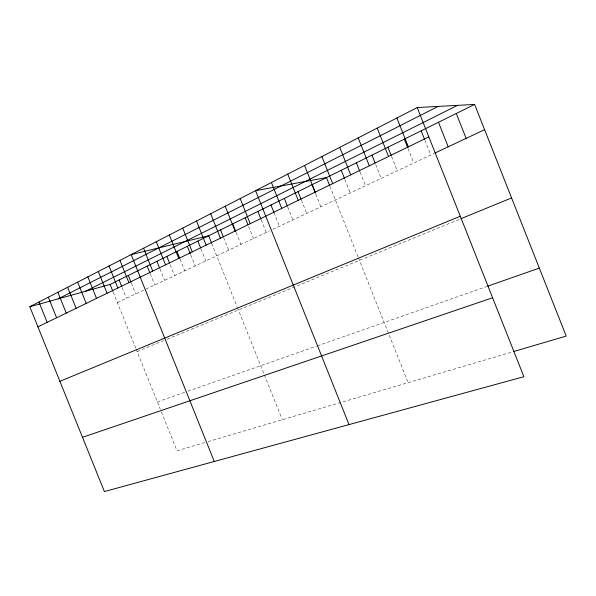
<?xml version="1.0" encoding="UTF-8"?>
<svg xmlns="http://www.w3.org/2000/svg" width="596" height="596" viewBox="0 0 596 596"><rect width="100%" height="100%" fill="white"/><g stroke="black" fill="none" stroke-linecap="round" stroke-linejoin="round"><path stroke-width="0.45" stroke-dasharray="2.98 2.23" d="M117.39 302.537L143.561 290.222M145.931 289.105L269.578 230.898M272.864 229.348L434.082 153.455M137.095 351.528L163.788 340.577M167.029 339.251L460.082 219.052M157.366 401.92L184.604 392.377M187.904 391.222L316.58 346.142M317.437 345.844L486.813 286.497M204.763 442.575L177.005 450.755L160.637 410.063M208.131 441.584L512.709 351.826M131.321 283.011L135.702 293.917M122.113 287.466L126.456 298.268M113.225 292.189L135.784 348.265M136.111 349.077L160.309 409.251M248.614 226.383L253.449 238.489M236.128 232.433L240.911 244.39M223.589 237.491L228.655 250.156M211.669 243.272L237.022 306.597M237.364 307.447L264.073 374.161M264.415 375.011L282.318 419.726M200.986 248.845L205.821 260.906M190.742 254.827L195.183 265.92M180.022 259.007L184.76 270.822M170.195 264.766L174.554 275.628M159.899 268.759L164.548 280.336M150.274 273.825L154.744 284.955M344.905 179.515L350.239 192.918M329.893 186.175L358.084 256.98M358.42 257.822L408.118 382.647M315.791 194.028L320.857 206.752M301.367 200.01L306.709 213.413M287.756 207.006L292.904 219.909M274.004 212.653L279.435 226.256M261.257 219.85L266.285 232.44M424.933 140.328L430.759 155.02M408.037 148.523L413.78 163.006M391.587 156.495L397.264 170.784M375.704 164.593L381.179 178.36M360.103 172.147L365.504 185.736"/><path stroke-width="0.89" d="M417.215 107.548L523.891 376.709L104.404 491.566L29.8 306.731L417.215 107.548L474.61 104.434L566.2 336.062L513.588 351.565M58.222 298.842L438.112 106.416M85.451 291.28L457.527 105.358M29.8 306.731L110.104 284.434L474.61 104.434M37.92 326.861L428.844 136.894M434.909 153.06L484.593 129.675M59.898 381.306L460.283 216.229M460.924 218.702L511.577 197.924M487.677 286.192L539.328 268.096M82.501 437.308L492.601 297.769M214.277 461.483L131.172 254.611L208.66 235.763L211.669 243.272M128.282 275.456L130.978 282.169M119.967 260.377L128.915 282.646M119.111 279.986L121.778 286.639M109.016 266.002L117.866 288.01M110.104 284.434L112.882 291.332M98.318 271.5L107.071 293.254M87.865 276.879L96.522 298.387M77.644 282.132L86.211 303.394M67.653 287.272L76.124 308.296M57.879 292.293L66.26 313.094M48.313 297.21L56.613 317.78M38.956 302.023L47.166 322.369M240.173 198.572L250.216 223.701M245.157 217.741L247.921 224.655M232.708 223.887L235.785 231.576M225.206 206.268L235.115 231.039M220.55 229.892L223.247 236.649M210.656 213.748L220.431 238.169M196.501 221.027L206.149 245.112M197.879 241.089L200.643 247.981M182.734 228.104L192.255 251.862M187.323 246.304L190.4 253.978M176.982 251.408L179.687 258.165M169.324 234.995L178.726 258.44M166.843 256.414L169.525 263.097M156.271 241.708L165.554 264.84M156.912 261.316L159.572 267.932M143.561 248.241L152.725 271.076M147.182 266.121L149.931 272.968M339.772 147.361L350.709 174.859M341.24 170.292L344.577 178.673M321.892 156.554L332.672 183.628M329.551 185.319L326.466 177.586L255.572 190.653L349.003 424.598M304.563 165.464L315.187 192.128M312.073 184.7L315.448 193.179M298.022 191.636L301.032 199.176M287.741 174.114L298.216 200.368M284.322 198.401L287.414 206.141M271.418 182.503L281.744 208.376M270.957 205.002L274.004 212.653M257.904 211.446L260.921 219.008M438.485 122.269L448.199 146.802M421.163 130.822L424.59 139.464M396.899 117.993L408.349 146.854M404.312 139.144L407.694 147.666M387.914 147.242L391.252 155.653M377.246 128.095L388.517 156.487M371.949 155.131L375.026 162.872M358.211 137.885L369.311 165.822M356.393 162.812L359.768 171.298M456.29 113.478L466.139 138.361"/></g></svg>
